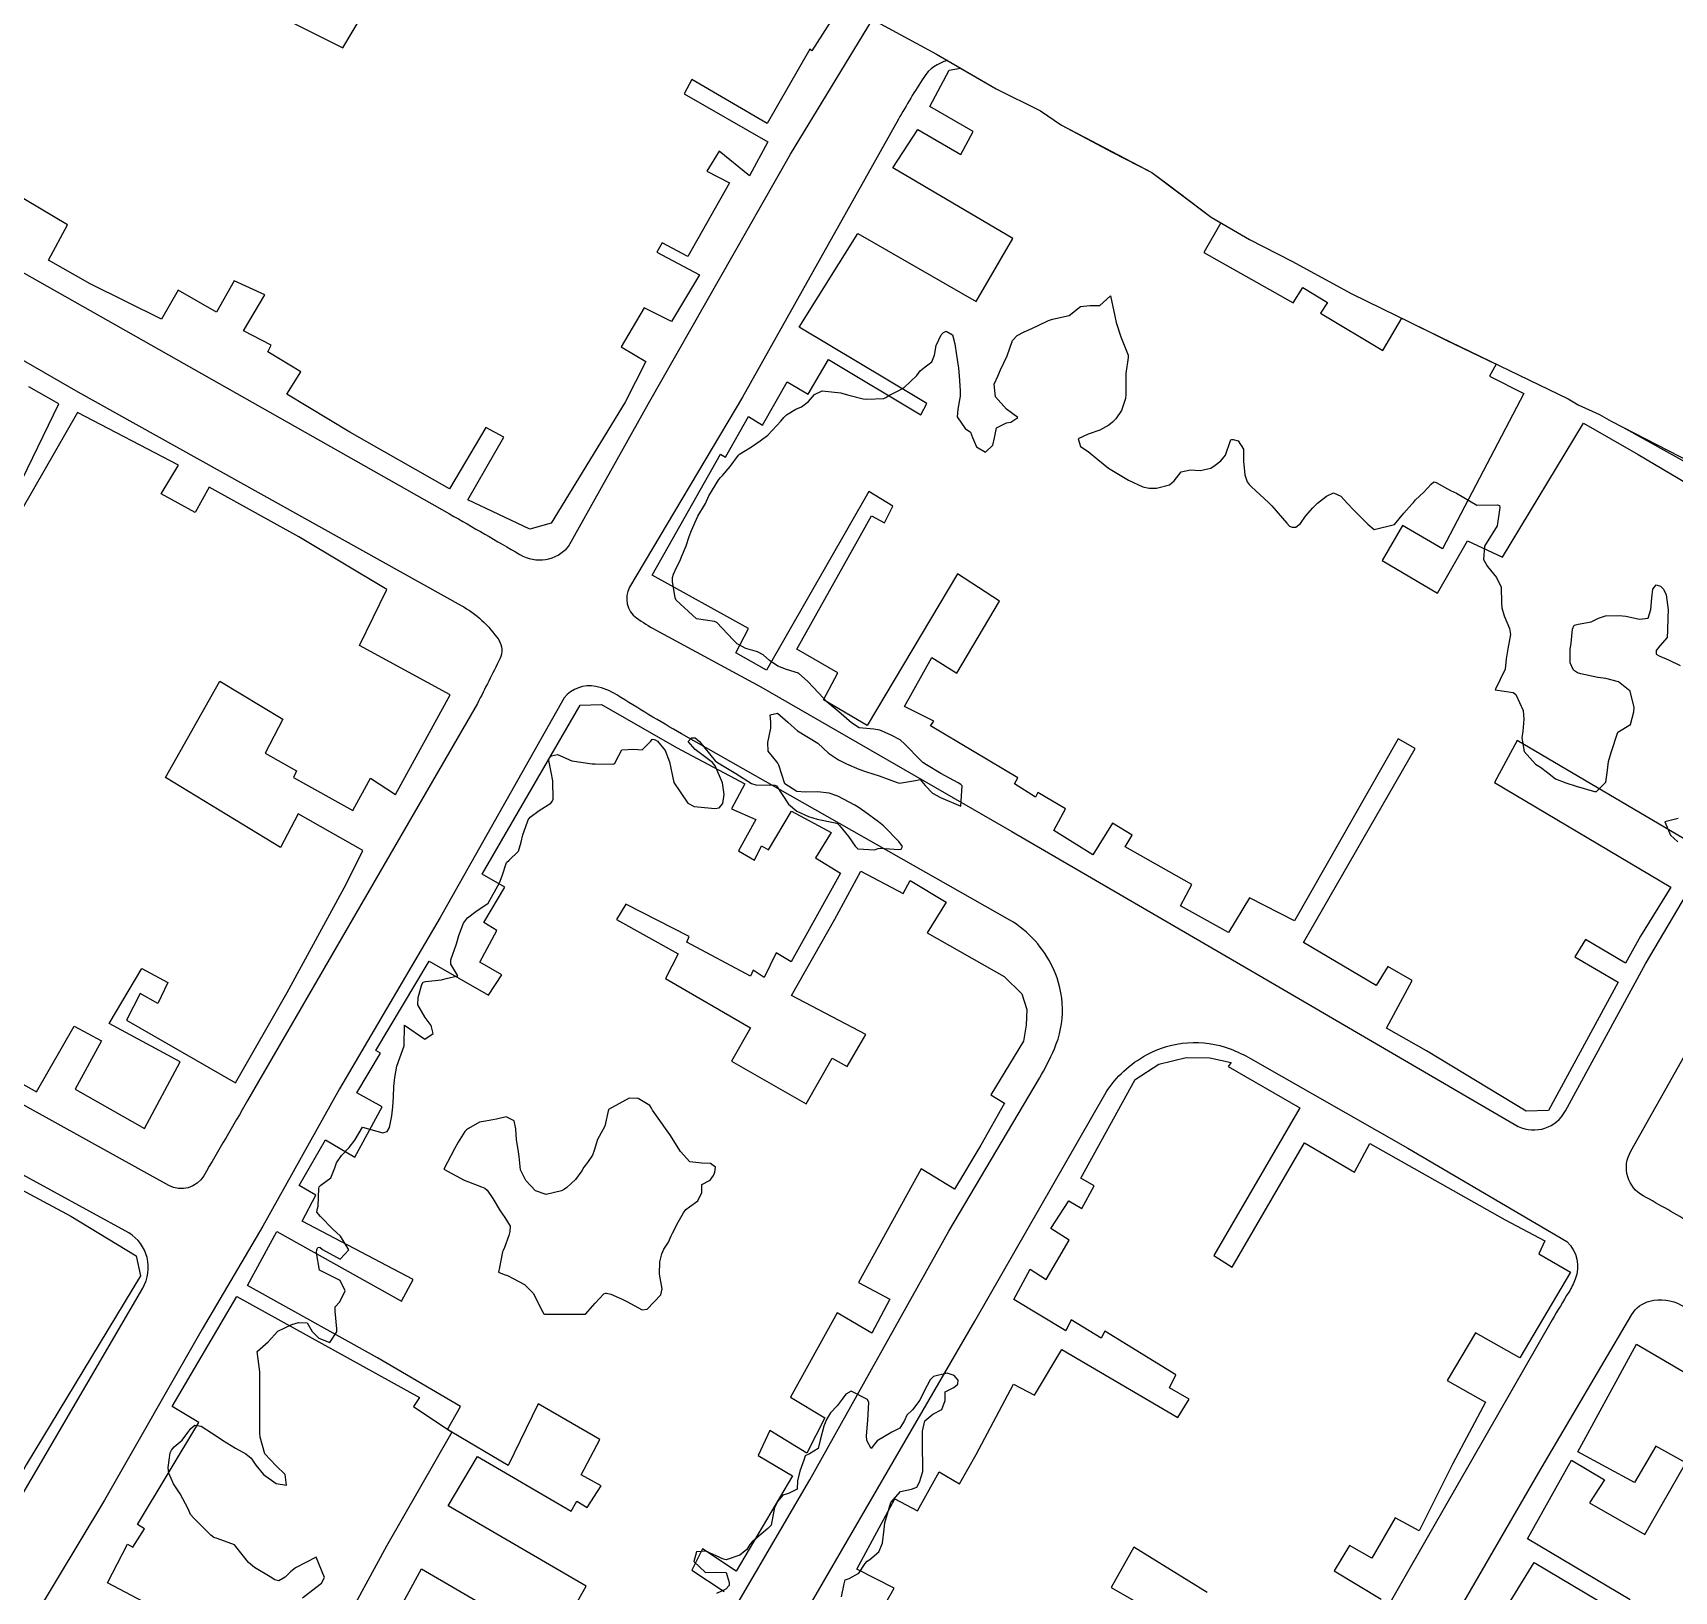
# Model space of a CAD drawing. Header units: metres. Extents: x 298520 to 308411, y 7433745 to 7450750.
# Drawn here: x 306346.1 to 306506.3, y 7435772.9 to 7435925 of the extents above; entities that cross this region are included whole.
import ezdxf

# ---------------------------------------------------------------- set-up
doc = ezdxf.new("R2010")
doc.units = ezdxf.units.M
doc.header["$LTSCALE"] = 10
for name, color, linetype in [('Area', 45, 'Continuous'), ('Curvas de Nivel 1m', 11, 'Continuous'), ('Edificações', 30, 'Continuous'), ('Vias Primárias', 230, 'Continuous')]:
    doc.layers.add(name, color=color, linetype=linetype)

msp = doc.modelspace()

# ---------------------------------------------------------------- linework, layer by layer
at = {"layer": 'Area'}
msp.add_polyline3d([(306420.88, 7435930.15, 720.87), (306434.28, 7435922.86, 716.62), (306440.1, 7435919.5, 721.54), (306444.44, 7435917.35, 722.77), (306446.48, 7435915.95, 721.2), (306451.42, 7435913.31, 721.32), (306455.3, 7435911.32, 719.17), (306461.07, 7435906.97, 720.77), (306464.82, 7435904.77, 720.55), (306468.96, 7435902.67, 720.48), (306474.8, 7435899.48, 720.37), (306483.45, 7435895.25, 721.48), (306495.92, 7435889.23, 720.16), (306496.9, 7435888.64, 720.45), (306498.98, 7435887.71, 720.83), (306500.09, 7435887.05, 721.27), (306509.01, 7435882.46, 720.81)], dxfattribs=at)
at = {"layer": 'Curvas de Nivel 1m', "elevation": 717, "flags": 128}
for points in [[(306372.44, 7435772.23), (306373.73, 7435773.24), (306374.29, 7435773.65), (306374.57, 7435774.2), (306373.76, 7435776.21), (306371.75, 7435775.14), (306371.25, 7435774.75), (306370.74, 7435774.25), (306370.11, 7435773.88), (306369.74, 7435773.98), (306369.27, 7435774.26), (306367.75, 7435775.2), (306367.15, 7435775.68), (306366.68, 7435776.3), (306365.78, 7435777.4), (306364.1, 7435778.02), (306363.79, 7435778.13), (306363.49, 7435778.33), (306362.65, 7435779.19), (306361.81, 7435779.99), (306361.51, 7435780.36), (306361.26, 7435780.92), (306360.49, 7435782.37), (306359.85, 7435783.36), (306359.37, 7435784.38), (306359.32, 7435784.93), (306359.52, 7435786.38), (306359.63, 7435786.64), (306359.89, 7435786.95), (306360.67, 7435787.6), (306361.24, 7435788.37), (306361.53, 7435788.75), (306361.92, 7435789.07), (306362.54, 7435788.98), (306363.55, 7435788.34), (306363.91, 7435788.1), (306364.62, 7435787.61), (306365.89, 7435786.84), (306366.89, 7435786.29), (306367.43, 7435785.84), (306367.87, 7435785.16), (306368.61, 7435784.27), (306369.85, 7435783.39), (306370.87, 7435783.23), (306370.74, 7435784.25), (306369.87, 7435785.12), (306368.75, 7435786.27), (306368.28, 7435787.91), (306368.27, 7435788.28), (306368.26, 7435789.95), (306368.27, 7435790.28), (306368.26, 7435791.96), (306368.26, 7435792.28), (306368.27, 7435793.99), (306368.25, 7435794.28), (306368, 7435796.28), (306369.09, 7435797.2), (306370.03, 7435798.26), (306371.4, 7435798.89), (306372.04, 7435799.1), (306372.88, 7435799.07), (306373.36, 7435798.22), (306374.02, 7435797.55), (306375.08, 7435797.13), (306375.76, 7435798.19), (306375.76, 7435798.47), (306375.6, 7435800.19), (306375.61, 7435800.64), (306376.06, 7435801.12), (306376.58, 7435802.18), (306376.09, 7435803.19), (306374.1, 7435804.21), (306373.79, 7435805.89), (306373.81, 7435806.21), (306373.91, 7435806.43), (306374.13, 7435806.44), (306374.38, 7435806.21), (306376.11, 7435805.29), (306376.94, 7435806.18), (306376.14, 7435807.53), (306375.4, 7435808.2), (306374.17, 7435809.44), (306373.83, 7435809.87), (306373.9, 7435810.21), (306373.94, 7435810.44), (306374.02, 7435812.21), (306374.06, 7435812.35), (306374.2, 7435812.49), (306375.2, 7435813.2), (306375.59, 7435814.2), (306375.75, 7435814.68), (306376.23, 7435815.38), (306376.97, 7435816.18), (306377.54, 7435816.89), (306378.27, 7435818.16), (306380.26, 7435817.61), (306380.68, 7435817.72), (306380.91, 7435818.13), (306381.14, 7435819.27), (306381.25, 7435820.13), (306381.3, 7435821.13), (306381.35, 7435822.13), (306381.43, 7435823.02), (306381.64, 7435824.12), (306382.36, 7435826.11), (306382.39, 7435828.11), (306384.37, 7435826.76), (306385.17, 7435827.3), (306384.99, 7435828.08), (306384.4, 7435828.87), (306383.69, 7435830.1), (306383.7, 7435830.81), (306384.06, 7435832.09), (306384.21, 7435832.32), (306384.44, 7435832.38), (306385.98, 7435832.53), (306386.44, 7435832.65), (306387.59, 7435832.91), (306386.91, 7435834.06), (306386.9, 7435834.49), (306387.44, 7435836.06), (306387.69, 7435836.85), (306388.12, 7435838.05), (306388.52, 7435838.58), (306389.35, 7435839.2), (306390.53, 7435840.02), (306391.65, 7435842), (306391.9, 7435842.67), (306392.33, 7435843.99), (306392.59, 7435844.22), (306393.5, 7435845.08), (306393.76, 7435845.98), (306393.91, 7435846.68), (306394.37, 7435847.97), (306394.45, 7435848.16), (306394.64, 7435848.41), (306395.53, 7435849.07), (306396.65, 7435849.78), (306396.8, 7435849.95), (306396.89, 7435850.18), (306396.86, 7435851.95), (306396.69, 7435852.8), (306396.46, 7435853.95), (306396.49, 7435854.16), (306396.71, 7435854.39), (306397.31, 7435854.54), (306398.7, 7435853.92), (306400.7, 7435853.62), (306400.98, 7435853.61), (306402.7, 7435853.58), (306402.91, 7435853.66), (306403.01, 7435853.87), (306403.59, 7435854.99), (306404.71, 7435855.04), (306405.58, 7435854.98), (306406.41, 7435855.83), (306406.55, 7435856.01), (306406.72, 7435855.98), (306406.83, 7435855.94), (306407.07, 7435855.82), (306407.8, 7435854.9), (306408.23, 7435853.81), (306408.67, 7435851.8), (306410.02, 7435849.79), (306410.65, 7435849.45), (306411.01, 7435849.42), (306412.65, 7435849.25), (306413.09, 7435849.31), (306413.43, 7435849.75), (306413.55, 7435850.63), (306413.39, 7435851.75), (306412.7, 7435853.43), (306412.44, 7435853.76), (306410.72, 7435855.02), (306410.04, 7435855.79), (306410.37, 7435856.14), (306410.73, 7435856.16), (306411.16, 7435855.78), (306412.7, 7435853.91), (306412.78, 7435853.83), (306412.9, 7435853.76), (306414.69, 7435852.66), (306416.22, 7435851.71), (306416.67, 7435851.58), (306418.51, 7435851.52), (306418.67, 7435851.46), (306419.84, 7435849.67), (306420.64, 7435849), (306421.8, 7435848.48), (306422.63, 7435848.23), (306424.39, 7435847.85), (306424.63, 7435847.8), (306424.83, 7435847.61), (306425.68, 7435846.53), (306426.36, 7435845.59), (306426.6, 7435845.32), (306428.24, 7435845.21), (306428.6, 7435845.36), (306428.77, 7435845.39), (306430.6, 7435845.26), (306430.84, 7435845.3), (306430.95, 7435845.54), (306430.61, 7435846.04), (306429.1, 7435847.56), (306428.63, 7435847.97), (306427.29, 7435848.94), (306426.65, 7435849.39), (306426.32, 7435849.59), (306424.66, 7435850.47), (306423.8, 7435850.76), (306422.67, 7435850.89), (306421.46, 7435850.86), (306420.67, 7435850.91), (306419.48, 7435851.67), (306418.89, 7435853.48), (306418.81, 7435853.68), (306418.7, 7435853.81), (306417.86, 7435854.84), (306417.84, 7435855.69), (306418.13, 7435857.08), (306418.12, 7435857.69), (306418.06, 7435858.38), (306418.76, 7435858.55), (306419.77, 7435857.67), (306420.73, 7435856.85), (306422.72, 7435855.64), (306423.73, 7435854.64), (306424.71, 7435854), (306425.5, 7435853.6), (306426.7, 7435853.09), (306427.44, 7435852.83), (306428.69, 7435852.44), (306430.44, 7435851.78), (306430.68, 7435851.74), (306432.22, 7435851.98), (306432.68, 7435852.09), (306433.17, 7435851.51), (306433.9, 7435850.74), (306434.66, 7435850.34), (306436.65, 7435849.47), (306436.78, 7435851.47), (306436.67, 7435851.6), (306436.4, 7435851.75), (306434.69, 7435852.66), (306433.31, 7435853.51), (306432.95, 7435853.76), (306432.71, 7435853.96), (306431.2, 7435855.54), (306430.73, 7435855.96), (306429.87, 7435856.41), (306428.74, 7435856.9), (306428.16, 7435856.99), (306426.74, 7435857.14), (306425.99, 7435857.6), (306424.76, 7435858.69), (306423.62, 7435859.63), (306423.21, 7435860.07), (306422.78, 7435860.53), (306421.72, 7435861.65), (306420.81, 7435862.47), (306419.66, 7435862.82), (306418.81, 7435863.13), (306418, 7435863.69), (306417.38, 7435864.26), (306416.83, 7435864.53), (306415.69, 7435864.86), (306414.84, 7435865.32), (306414.44, 7435865.73), (306412.86, 7435867.41), (306412.63, 7435867.52), (306410.86, 7435867.78), (306408.89, 7435869.58), (306408.8, 7435869.8), (306408.52, 7435871.41), (306408.52, 7435871.81), (306408.62, 7435872.11), (306408.93, 7435872.77), (306409.26, 7435873.47), (306409.4, 7435873.8), (306409.85, 7435874.9), (306410.15, 7435875.79), (306410.37, 7435876.39), (306410.98, 7435877.78), (306411.75, 7435879.02), (306412.08, 7435879.76), (306413.03, 7435881.36), (306413.22, 7435881.56), (306413.4, 7435881.75), (306414.14, 7435882.64), (306414.97, 7435883.73), (306415.01, 7435883.78), (306415.06, 7435883.84), (306416.24, 7435884.55), (306417.08, 7435885.12), (306417.84, 7435885.7), (306419.1, 7435887.06), (306419.38, 7435887.4), (306419.66, 7435887.67), (306420.55, 7435888.22), (306421.11, 7435888.46), (306421.8, 7435888.97), (306422.38, 7435889.64), (306423.14, 7435890.01), (306424.94, 7435889.81), (306425.13, 7435889.76), (306425.74, 7435889.6), (306427.13, 7435889.23), (306427.5, 7435889.21), (306429.13, 7435889.28), (306429.33, 7435889.35), (306429.63, 7435889.56), (306430.62, 7435890.06), (306431.14, 7435890.34), (306432.36, 7435891.52), (306432.69, 7435891.98), (306433.17, 7435892.35), (306433.82, 7435892.86), (306434.08, 7435893.5), (306434.25, 7435894.45), (306434.75, 7435895.49), (306434.97, 7435895.72), (306435.21, 7435895.84), (306435.85, 7435895.48), (306436.07, 7435894.6), (306436.24, 7435893.48), (306436.43, 7435892.21), (306436.5, 7435891.48), (306436.58, 7435890.03), (306436.58, 7435889.48), (306436.36, 7435888.23), (306436.3, 7435887.48), (306437.09, 7435886.34), (306437.6, 7435885.98), (306437.8, 7435885.46), (306438.18, 7435884.56), (306439.07, 7435884.03), (306439.78, 7435884.72), (306439.94, 7435885.43), (306440.13, 7435886.4), (306441.1, 7435886.9), (306441.55, 7435886.97), (306442.23, 7435887.41), (306441.12, 7435888.24), (306440.03, 7435889.43), (306439.92, 7435890.65), (306440.25, 7435891.43), (306440.54, 7435892.05), (306441.18, 7435893.42), (306441.7, 7435894.92), (306442.16, 7435895.41), (306442.84, 7435895.77), (306443.21, 7435895.93), (306444.21, 7435896.38), (306445.22, 7435896.87), (306445.59, 7435897), (306447.22, 7435897.35), (306448.32, 7435898.25), (306449.24, 7435898.33), (306450.21, 7435898.34), (306451.25, 7435899.3), (306451.69, 7435897.3), (306451.82, 7435896.69), (306452.27, 7435895.29), (306452.97, 7435893.5), (306452.98, 7435893.28), (306452.74, 7435891.71), (306452.76, 7435891.28), (306452.76, 7435889.66), (306452.71, 7435889.28), (306452.33, 7435888.08), (306451.78, 7435887.29), (306451.45, 7435886.95), (306451.1, 7435886.67), (306450.22, 7435886.18), (306449.09, 7435885.79), (306448.1, 7435885.33), (306448.33, 7435884.58), (306449.07, 7435884.08), (306450.03, 7435883.31), (306451.05, 7435882.47), (306453.03, 7435881.28), (306454.42, 7435880.65), (306455.03, 7435880.52), (306455.74, 7435880.52), (306457.03, 7435880.83), (306457.47, 7435881.22), (306458.16, 7435882.1), (306459.05, 7435882.31), (306460.01, 7435882.23), (306461.05, 7435882.46), (306461.47, 7435882.76), (306462.01, 7435883.17), (306462.49, 7435883.74), (306462.97, 7435885.16), (306463.01, 7435885.23), (306463.08, 7435885.28), (306463.21, 7435885.28), (306463.72, 7435885.15), (306464.24, 7435884.31), (306464.23, 7435883.14), (306464.38, 7435881.81), (306464.58, 7435881.14), (306464.78, 7435880.88), (306465.03, 7435880.66), (306466.68, 7435879.11), (306467.01, 7435878.78), (306468.46, 7435877.09), (306468.72, 7435876.82), (306468.98, 7435876.71), (306469.35, 7435876.71), (306469.78, 7435877.07), (306470.29, 7435877.78), (306471.01, 7435878.58), (306471.23, 7435878.84), (306471.46, 7435879.06), (306472.32, 7435879.74), (306473.02, 7435880.05), (306473.72, 7435879.73), (306474.37, 7435879.02), (306475, 7435878.38), (306476.36, 7435877), (306476.98, 7435876.49), (306478.98, 7435876.96), (306479.87, 7435878.09), (306480.67, 7435878.94), (306480.82, 7435879.13), (306481.02, 7435879.38), (306481.82, 7435880.13), (306482.54, 7435880.92), (306482.82, 7435881.14), (306483.04, 7435881.08), (306483.32, 7435880.92), (306484.42, 7435880.29), (306485.02, 7435880.03), (306487.01, 7435878.87), (306487.01, 7435878.87), (306489.01, 7435878.88), (306489.2, 7435878.84), (306489.23, 7435878.62), (306488.98, 7435876.84), (306487.75, 7435874.86), (306487.64, 7435873.55), (306488.03, 7435872.86), (306488.93, 7435871.79), (306489.36, 7435870.84), (306489.4, 7435869.34), (306489.43, 7435868.84), (306489.67, 7435868.05), (306490.18, 7435866.83), (306490.28, 7435866.25), (306490.02, 7435864.83), (306489.86, 7435863.86), (306489.77, 7435862.84), (306488.79, 7435860.85), (306490.56, 7435860.59), (306490.79, 7435860.38), (306491.53, 7435858.81), (306491.6, 7435857.97), (306491.49, 7435856.81), (306491.4, 7435856.15), (306491.62, 7435854.81), (306492.71, 7435853.59), (306493.21, 7435853.29), (306493.91, 7435852.78), (306494.69, 7435852.15), (306495.67, 7435851.77), (306496.68, 7435851.42), (306498.48, 7435850.93), (306498.68, 7435850.93), (306499.57, 7435851.84), (306499.7, 7435852.72), (306499.85, 7435853.85), (306500.11, 7435854.71), (306500.74, 7435856.7), (306502, 7435857.44), (306502.32, 7435858.68), (306502.36, 7435859.11), (306501.97, 7435860.69), (306500.81, 7435861.63), (306499.6, 7435861.93), (306498.81, 7435862.05), (306497.15, 7435862.41), (306496.82, 7435862.49), (306496.42, 7435862.75), (306496.11, 7435863.48), (306496.12, 7435864.76), (306496.2, 7435865.4), (306496.32, 7435866.76), (306496.49, 7435867.14), (306496.87, 7435867.25), (306498.15, 7435867.46), (306498.88, 7435867.82), (306499.55, 7435868.05), (306500.88, 7435868.1), (306501.53, 7435868.04), (306502.88, 7435867.73), (306503.73, 7435867.82), (306503.99, 7435868.66), (306504.06, 7435869.82), (306504.18, 7435870.66), (306504.5, 7435871.07), (306504.92, 7435870.96), (306505.21, 7435870.65), (306505.47, 7435870.09), (306505.68, 7435868.64), (306505.63, 7435867.89), (306505.59, 7435866.64), (306505.56, 7435865.94), (306504.85, 7435865.13), (306504.5, 7435864.66), (306504.49, 7435864.31), (306504.84, 7435864.12), (306505.71, 7435863.77), (306506.83, 7435863.21)], [(306506.65, 7435848.27), (306505.34, 7435847.94), (306505.89, 7435846.64), (306506.62, 7435846)], [(306425, 7435772.33), (306425.26, 7435773.59), (306425.36, 7435773.98), (306425.75, 7435774.11), (306426.7, 7435774.63), (306427.33, 7435775.57), (306427.53, 7435775.81), (306427.77, 7435775.97), (306428.64, 7435776.7), (306429.02, 7435777.55), (306429.19, 7435778.93), (306429.25, 7435779.55), (306429.83, 7435781.54), (306430.77, 7435782.61), (306431.85, 7435782.82), (306432.35, 7435783.02), (306432.62, 7435783.51), (306432.94, 7435784.57), (306432.95, 7435785.5), (306432.9, 7435786.51), (306432.92, 7435787.5), (306432.92, 7435788.5), (306433.14, 7435789.5), (306433.94, 7435790.16), (306434.81, 7435790.61), (306435.12, 7435791.48), (306435.12, 7435792.33), (306435.97, 7435792.74), (306436.36, 7435793.08), (306436.39, 7435793.47), (306435.99, 7435793.92), (306435.31, 7435794.15), (306433.99, 7435793.83), (306433.65, 7435793.49), (306433.07, 7435792.4), (306432.67, 7435791.51), (306431.94, 7435790.57), (306431.4, 7435790.06), (306431.16, 7435789.53), (306430.69, 7435788.77), (306429.92, 7435788.39), (306428.5, 7435787.56), (306428.24, 7435787.23), (306427.9, 7435786.8), (306427.47, 7435787.57), (306427.45, 7435788.04), (306427.58, 7435789.57), (306427.67, 7435791.28), (306427.54, 7435791.57), (306425.97, 7435792.4), (306425.44, 7435792.11), (306425.07, 7435791.6), (306424.59, 7435790.96), (306423.94, 7435790.28), (306423.54, 7435789.62), (306423.28, 7435788.97), (306422.94, 7435787.62), (306422.74, 7435786.79), (306421.89, 7435786.29), (306421.46, 7435786.08), (306421.34, 7435785.65), (306420.94, 7435784.58), (306420.73, 7435783.65), (306420.69, 7435782.82), (306419.84, 7435782.4), (306419.28, 7435782.23), (306418.79, 7435781.67), (306418.47, 7435781.03), (306418.23, 7435779.68), (306418.16, 7435779.33), (306417.81, 7435778.99), (306416.29, 7435777.7), (306416.08, 7435777.42), (306415.78, 7435776.95), (306415.1, 7435776.39), (306413.77, 7435775.92), (306413.5, 7435776.01), (306411.78, 7435776.78), (306410.85, 7435776.7), (306410.61, 7435775.77), (306411.75, 7435774.69), (306412.72, 7435774.72), (306413.75, 7435774.69), (306414.05, 7435773.73), (306414.05, 7435773.42), (306413.73, 7435773.07), (306412.83, 7435772.64)]]:
    msp.add_lwpolyline(points, dxfattribs=at)
msp.add_lwpolyline([(306406.47, 7435820), (306406.3, 7435820.27), (306405.18, 7435820.97), (306404.3, 7435820.99), (306402.29, 7435819.88), (306401.91, 7435818.25), (306401.74, 7435817.89), (306401.21, 7435816.94), (306400.88, 7435815.89), (306400.71, 7435815.43), (306400.23, 7435814.72), (306399.87, 7435814.26), (306399.67, 7435813.91), (306399.07, 7435813.05), (306398.2, 7435812.28), (306398, 7435812.12), (306397.69, 7435811.93), (306396.19, 7435811.57), (306395.17, 7435811.96), (306394.21, 7435812.95), (306393.69, 7435813.98), (306393.55, 7435815.29), (306393.48, 7435815.98), (306393.31, 7435816.93), (306393.24, 7435817.99), (306393.09, 7435818.79), (306392.28, 7435819.15), (306391.35, 7435818.94), (306390.28, 7435818.74), (306389.68, 7435818.63), (306388.61, 7435818.04), (306388.42, 7435817.89), (306388.27, 7435817.73), (306387.6, 7435816.7), (306387.26, 7435816.05), (306386.22, 7435814.07), (306388.21, 7435812.97), (306389.88, 7435812.34), (306390.2, 7435812.22), (306390.44, 7435812.02), (306391, 7435811.19), (306391.71, 7435810), (306392.17, 7435809.33), (306392.67, 7435808.51), (306392.65, 7435807.99), (306392.55, 7435807.59), (306392.13, 7435806.42), (306391.99, 7435806.13), (306391.95, 7435806), (306391.65, 7435804.46), (306391.55, 7435804.01), (306392.1, 7435803.78), (306392.41, 7435803.69), (306394.09, 7435802.81), (306394.93, 7435801.96), (306395.84, 7435800.16), (306395.97, 7435799.95), (306396.05, 7435799.92), (306398.05, 7435799.92), (306400.05, 7435799.9), (306400.97, 7435800.98), (306401.83, 7435801.88), (306402, 7435801.95), (306402.07, 7435801.95), (306402.5, 7435801.87), (306403.6, 7435801.38), (306404.07, 7435801.16), (306405.56, 7435800.33), (306406.06, 7435800.41), (306407.4, 7435801.81), (306407.52, 7435802.37), (306407.25, 7435803.81), (306407.3, 7435805), (306407.49, 7435805.81), (306407.69, 7435806.24), (306408.14, 7435806.92), (306408.41, 7435807.54), (306408.51, 7435807.8), (306409.07, 7435808.89), (306409.6, 7435809.79), (306409.83, 7435810.13), (306410.18, 7435810.39), (306410.99, 7435810.97), (306411.37, 7435811.77), (306411.4, 7435812.57), (306412.21, 7435812.98), (306412.53, 7435813.45), (306412.66, 7435813.75), (306412.73, 7435814.26), (306412.23, 7435814.6), (306411.37, 7435814.63), (306410.23, 7435814.79), (306409.32, 7435815.79), (306408.27, 7435817.44), (306408.01, 7435817.8), (306407.28, 7435818.82), (306406.57, 7435819.83)], close=True, dxfattribs=at)
at = {"layer": 'Edificações'}
for points in [[(306370.38, 7435926.47), (306376.36, 7435923.49), (306389.86, 7435946.16)], [(306424.42, 7435926.8), (306422.12, 7435923.19), (306421.92, 7435923.35), (306417.76, 7435916.1), (306410.42, 7435920.39), (306409.67, 7435918.99), (306417.83, 7435914.32), (306416.04, 7435910.98), (306413.09, 7435913.41), (306411.88, 7435911.45), (306414.09, 7435910.31), (306410.03, 7435903.13), (306407.53, 7435904.46), (306407.01, 7435903.55), (306411.17, 7435901.33), (306408.44, 7435896.79), (306405.77, 7435898.12), (306403.53, 7435894.31), (306405.93, 7435892.88), (306403.92, 7435888.91), (306396.7, 7435877.09), (306394.59, 7435876.5), (306388.57, 7435879.39), (306392.08, 7435885.49), (306390.3, 7435886.44), (306386.77, 7435880.45), (306377.05, 7435885.99), (306370.91, 7435889.68), (306372.25, 7435891.86), (306369.05, 7435893.82), (306369.38, 7435894.47), (306366.67, 7435895.87), (306368.76, 7435899.39), (306365.76, 7435900.75), (306364.03, 7435897.69), (306360.29, 7435899.84), (306358.66, 7435897.01), (306351.71, 7435900.47), (306347.63, 7435902.76), (306349.49, 7435906.2), (306342.64, 7435910.28)], [(306508.28, 7435845.68), (306490.94, 7435855.88), (306488.71, 7435851.79), (306505.92, 7435841.58), (306502.97, 7435836.79), (306501.51, 7435834.15), (306497.6, 7435836.48), (306496.57, 7435834.77), (306500.8, 7435832.31), (306493.98, 7435819.78), (306491.82, 7435819.71), (306482.1, 7435825.6), (306478.18, 7435827.83), (306480.69, 7435832.46), (306478.31, 7435833.84), (306477.18, 7435831.99), (306470.09, 7435836.17), (306480.97, 7435855.11), (306479.34, 7435856.05), (306469.21, 7435838.28), (306464.82, 7435840.55), (306462.76, 7435837.17), (306458.09, 7435839.76), (306459.19, 7435841.84), (306452.68, 7435845.51), (306453.38, 7435846.65), (306451.45, 7435847.81), (306449.55, 7435844.72), (306445.72, 7435847.1), (306446.86, 7435849.21), (306444.17, 7435850.83), (306443.95, 7435850.35), (306441.9, 7435851.65), (306442.21, 7435852.25), (306433.71, 7435857.31), (306434.03, 7435857.78), (306431.15, 7435859.2), (306433.81, 7435864), (306436.27, 7435862.46), (306440.44, 7435869.5), (306436.33, 7435872.15), (306427.52, 7435857.34), (306423.25, 7435859.87), (306424.64, 7435862.49), (306420.65, 7435864.8), (306427.93, 7435877.81), (306429.2, 7435877.13), (306430.02, 7435878.76), (306427.69, 7435880.2), (306417.71, 7435862.75), (306414.69, 7435864.45), (306415.94, 7435866.83), (306406.55, 7435872.03), (306413.2, 7435883.82), (306413.69, 7435883.53), (306415.93, 7435887.52), (306417.29, 7435886.65), (306419.72, 7435890.89), (306421.77, 7435889.69), (306423.75, 7435893.08), (306432.76, 7435887.68), (306433.34, 7435888.78), (306432.37, 7435889.37), (306420.87, 7435896.22), (306426.62, 7435905.38), (306438.14, 7435898.73), (306441.74, 7435904.88), (306430.02, 7435911.76), (306432.45, 7435915.51), (306436.65, 7435913.08), (306437.86, 7435915.32), (306433.62, 7435917.76), (306435.52, 7435921.32), (306436.63, 7435921.51), (306440.1, 7435919.5), (306444.44, 7435917.35), (306446.48, 7435915.95), (306448.71, 7435914.76), (306455.3, 7435911.32), (306456.79, 7435910.2), (306461.07, 7435906.97), (306462.02, 7435906.42), (306460.35, 7435903.52), (306469.08, 7435898.6), (306470.01, 7435900.11), (306472.44, 7435898.65), (306471.76, 7435897.58), (306477.82, 7435893.96), (306479.68, 7435897.1), (306484.02, 7435894.97), (306488.89, 7435892.62), (306488.25, 7435891.45), (306491.59, 7435889.76), (306483.64, 7435874.58), (306479.74, 7435876.88), (306477.77, 7435873.47), (306483.15, 7435870.27), (306486.1, 7435875.37), (306489.49, 7435873.78), (306497.41, 7435886.87), (306502.74, 7435883.79), (306513.19, 7435877.62)], [(306343.06, 7435877.21), (306348.65, 7435888.73), (306345.72, 7435890.4)], [(306316.33, 7435838.54), (306346.46, 7435821.59), (306350.14, 7435828.01), (306352.81, 7435826.58), (306350.23, 7435821.87), (306357.02, 7435818.03), (306360.49, 7435824.54), (306353.55, 7435828.28), (306356.76, 7435833.64), (306359.3, 7435832.28), (306358.31, 7435830.23), (306356.6, 7435831.19), (306355.25, 7435828.59), (306365.9, 7435822.48), (306370.94, 7435831.31), (306376.68, 7435841.87), (306378.32, 7435845.15), (306372.01, 7435848.75), (306370.29, 7435845.46), (306359.05, 7435852.27), (306364.36, 7435861.68), (306370.51, 7435857.97), (306368.79, 7435854.65), (306371.85, 7435852.94), (306371.55, 7435852.29), (306377.33, 7435849.07), (306379.05, 7435852.23), (306381.49, 7435850.63), (306386.83, 7435860.35), (306378, 7435865.17), (306380.65, 7435870.64), (306372.07, 7435875.77), (306363.31, 7435880.6), (306361.96, 7435878.15), (306358.63, 7435879.96), (306360.32, 7435882.75), (306350.48, 7435887.89), (306344.03, 7435876.67)], [(306398.55, 7435770.6), (306400.11, 7435773.36), (306386.63, 7435781.2), (306389.49, 7435786.02), (306398.65, 7435780.68), (306399.2, 7435781.66), (306400.21, 7435781.04), (306401.56, 7435783.14), (306399.6, 7435784.24), (306401.45, 7435787.68), (306395.41, 7435791.16), (306392.48, 7435785.14), (306386.99, 7435788.38), (306386.58, 7435788.66), (306387.85, 7435790.9), (306379.74, 7435795.65), (306367.06, 7435802.71), (306369.91, 7435807.99), (306382.1, 7435801.17), (306383.23, 7435803.28), (306372.4, 7435808.97), (306373.71, 7435811.53), (306372.1, 7435812.48), (306374.66, 7435816.93), (306377.54, 7435815.23), (306380.21, 7435820.15), (306377.73, 7435821.5), (306380.03, 7435825.37), (306379.59, 7435825.63), (306384.78, 7435834.36), (306390.58, 7435831.04), (306391.86, 7435833.01), (306389.74, 7435834.25), (306391.39, 7435837.35), (306390.11, 7435838.12), (306392.15, 7435841.59), (306389.96, 7435842.86), (306399.53, 7435859.34), (306401.61, 7435859.41), (306408.91, 7435855.21), (306415.59, 7435851.67), (306414.28, 7435849.22), (306416.65, 7435848.17), (306414.97, 7435845.13), (306416.51, 7435844.22), (306417.2, 7435845.61), (306417.89, 7435845.21), (306420.12, 7435849), (306423.99, 7435846.92), (306422.49, 7435844.44), (306424.9, 7435842.95), (306420.11, 7435834.29), (306418.63, 7435835.16), (306417.48, 7435832.75), (306416.4, 7435833.48), (306416.13, 7435832.88), (306409.91, 7435836.22), (306410.15, 7435836.76), (306403.96, 7435839.93), (306403.07, 7435838.42), (306409.09, 7435835.07), (306407.83, 7435832.67), (306416.13, 7435827.84), (306414.29, 7435824.6), (306421.56, 7435820.45), (306424.11, 7435824.88), (306425.58, 7435824.07), (306427.39, 7435827.21), (306420.12, 7435831.01), (306424.37, 7435838.44), (306426.91, 7435843.15), (306431.04, 7435840.97), (306431.71, 7435842.22), (306435.21, 7435840.12), (306433.37, 7435837.13), (306440.89, 7435832.86), (306442.6, 7435831.16), (306443.08, 7435829.64), (306443.04, 7435828.1), (306442.78, 7435826.54), (306439.57, 7435821.31), (306440.9, 7435820.5), (306438.61, 7435816.41), (306436.03, 7435812.11), (306432.78, 7435814.1), (306426.66, 7435803), (306429.72, 7435801.36), (306427.98, 7435798.04), (306424.59, 7435800.03), (306420.05, 7435791.8), (306423.4, 7435789.78), (306421.63, 7435786.34), (306418.02, 7435788.55), (306416.87, 7435786.12), (306420.23, 7435784.13), (306414.73, 7435774.83), (306411.45, 7435777.01), (306410.41, 7435774.94), (306413.58, 7435772.84)], [(306426.39, 7435766.51), (306430.14, 7435773.16), (306426.5, 7435775.03), (306430.21, 7435781.88), (306432.44, 7435780.7), (306434.55, 7435784.52), (306436.54, 7435783.34), (306438.16, 7435786.21), (306441.8, 7435793.09), (306443.83, 7435791.99), (306446.5, 7435796.47), (306457.84, 7435789.83), (306458.92, 7435791.6), (306457, 7435792.73), (306457.63, 7435794), (306450.72, 7435798.24), (306450.36, 7435797.56), (306447.43, 7435799.35), (306446.9, 7435798.27), (306441.83, 7435801.33), (306443.42, 7435804.29), (306444.97, 7435803.3), (306447.22, 7435807.13), (306445.45, 7435808.27), (306447.19, 7435810.96), (306448.45, 7435810.22), (306449.66, 7435812.42), (306448.36, 7435813.17), (306453.65, 7435822.8), (306455.98, 7435824.3), (306458.65, 7435824.96), (306460.96, 7435824.92), (306463.04, 7435824.47), (306462.74, 7435824.07), (306469.72, 7435820.03), (306461.35, 7435805.62), (306463.12, 7435804.49), (306470.2, 7435816.62), (306475.08, 7435813.75), (306476.56, 7435816.55), (306489.77, 7435809.1), (306493.63, 7435807.07), (306493.05, 7435805.79), (306496.13, 7435804.02), (306491.21, 7435795.64), (306486.87, 7435798.08), (306484.12, 7435793.44), (306487.85, 7435791.32), (306484.66, 7435785.33), (306481.36, 7435778.78), (306479.03, 7435780.03), (306476.74, 7435776.09), (306474.57, 7435777.32), (306473.07, 7435774.87), (306477.66, 7435772.08)], [(306359.86, 7435770.27), (306353.41, 7435773.69), (306355.35, 7435777.46), (306355.88, 7435777.18), (306357, 7435778.97), (306356.33, 7435779.39), (306362.32, 7435789.35), (306359.71, 7435790.91), (306366.03, 7435801.62), (306383.83, 7435791.77), (306383.25, 7435790.91), (306386.99, 7435788.38), (306380.62, 7435777.26), (306377.58, 7435771.7)], [(306501.97, 7435772.03), (306491.95, 7435777.99), (306496.24, 7435785.67), (306499.45, 7435783.74), (306497.98, 7435781.49), (306503.38, 7435778.42), (306507.38, 7435785.39), (306504.47, 7435787.03), (306502.37, 7435783.47), (306496.84, 7435786.47), (306502.57, 7435796.98), (306512.24, 7435791.31)], [(306460.7, 7435772.75), (306453.54, 7435777.17), (306451.31, 7435773.22), (306458.57, 7435769.07)], [(306381.05, 7435769.56), (306384.05, 7435775.05), (306391.52, 7435770.71)], [(306488.17, 7435768.48), (306492.58, 7435775.66), (306501.19, 7435770.56)]]:
    msp.add_lwpolyline(points, dxfattribs=at)
msp.add_lwpolyline([(306333.43, 7435818.24), (306349.81, 7435809.48), (306356.19, 7435805.61), (306356.62, 7435803.66), (306345.47, 7435785.22), (306344.05, 7435782.6), (306341.49, 7435784.06), (306338.01, 7435777.93), (306331.05, 7435782), (306329.69, 7435779.12), (306314.23, 7435788.43), (306315.8, 7435791.42), (306318.91, 7435789.78)], close=True, dxfattribs=at)
at = {"layer": 'Vias Primárias'}
for points, elevation in [([(306331.56, 7435970.48), (306309.03, 7435930.52, 0.031288), (306306.43, 7435925.15, 0.386343), (306307.11, 7435923.28), (306337.6, 7435905.83), (306386.77, 7435878, -0.004211), (306393.63, 7435874.04, 0.362587), (306398.38, 7435874.82), (306406.18, 7435888.78), (306420.04, 7435913.1), (306428.03, 7435926.26)], 712.31), ([(306508, 7435808.74, 0.007234), (306503.23, 7435811.45, -0.195889), (306501.72, 7435813.32, -0.214376), (306502.04, 7435815.82), (306512.51, 7435834.42)], 714.28)]:
    msp.add_lwpolyline(points, format="xyb", dxfattribs=dict(at, elevation=elevation))
for points in [[(306435.36, 7435922.24, 0.194501), (306433.03, 7435920.6, 0.015474), (306430.57, 7435916.51), (306415.36, 7435889.4), (306404.34, 7435870.84, 0.377261), (306405.02, 7435867.85, 0.032067), (306406.86, 7435866.7), (306417.15, 7435861.13), (306441.63, 7435847.02), (306465.34, 7435833.22), (306491.03, 7435818.22, 0.395728), (306495.65, 7435819.74), (306503.47, 7435834.09), (306524.39, 7435869.51), (306524.87, 7435870.44, 0.307742), (306524.55, 7435873.07), (306517.52, 7435877.4), (306501.28, 7435886.44)], [(306307.82, 7435914.53), (306350.51, 7435889.93), (306387.9, 7435869.08, -0.118029), (306391.57, 7435865.7, -0.270119), (306391.69, 7435863.87, -0.000476), (306389.5, 7435859.51), (306367.06, 7435820.75, -0.000493), (306362.8, 7435813.42, -0.40817), (306359.38, 7435812.48), (306317.99, 7435835.39), (306292.85, 7435849.47), (306273.28, 7435860.29, -0.188377), (306271.84, 7435862.03, -0.218089), (306272.25, 7435865.77), (306282.14, 7435883.48), (306293.19, 7435902.52), (306300.42, 7435915.06, -0.387927), (306304.5, 7435916.35, -0.034856), (306307.82, 7435914.53, 0.877226)], [(306402.18, 7435749.95), (306421.92, 7435783.75), (306435.48, 7435808.01), (306444.32, 7435822.94, 0.031134), (306445.78, 7435825.8, 0.215693), (306445.66, 7435833.68, 0.146944), (306441.45, 7435838.37), (306409.41, 7435856.55, -0.012526), (306403.09, 7435860.35, 0.093341), (306401.05, 7435861.16, 0.275594), (306397.95, 7435860.05), (306385.85, 7435838.62), (306376.03, 7435821.9), (306368.54, 7435808.51), (306362.64, 7435798.44), (306353.1, 7435781.77), (306346.08, 7435770.08)], [(306340.35, 7435774.23), (306356.84, 7435802.45, 0.409535), (306355.47, 7435807.85), (306321.2, 7435826.59)]]:
    msp.add_lwpolyline(points, format="xyb", dxfattribs=at)
for points in [[(306409.64, 7435749.95), (306419.98, 7435768.14), (306438.01, 7435799.23), (306450.82, 7435821.56, -0.12329), (306454.76, 7435825.21, -0.218679), (306462.94, 7435825.79, -0.039578), (306464.93, 7435824.85), (306480.28, 7435816.1), (306495.79, 7435807, -0.303514), (306496.6, 7435803.31, -0.045223), (306495.97, 7435802.05, 0.008354), (306494.35, 7435799.34), (306482.54, 7435778.77), (306466.06, 7435749.95), (306449.48, 7435720.94, -0.158428), (306447.6, 7435719.24, -0.288887), (306443.95, 7435719.75), (306409.12, 7435740.5, -0.073293), (306406.96, 7435742.26, -0.310772), (306406.68, 7435744.31)], [(306473.12, 7435749.95), (306479.91, 7435761.75), (306493.05, 7435784.45), (306502.11, 7435799.88, -0.193465), (306503.89, 7435801.19, -0.195772), (306506.93, 7435800.79), (306520.82, 7435792.88), (306545.88, 7435778.31, -0.064345), (306549.1, 7435776.06, -0.328003), (306549.67, 7435773.19, -0.020319), (306547.84, 7435769.64), (306536.63, 7435749.95), (306509.67, 7435703.4), (306502.65, 7435690.33, -0.06426), (306500.95, 7435687.94, -0.389862), (306498.04, 7435687.71), (306460.2, 7435709.93, -0.019613), (306455.63, 7435712.86, -0.321319), (306454.26, 7435716.73), (306469.14, 7435742.99)]]:
    msp.add_lwpolyline(points, format="xyb", close=True, dxfattribs=at)

doc.saveas('drawing.dxf')
